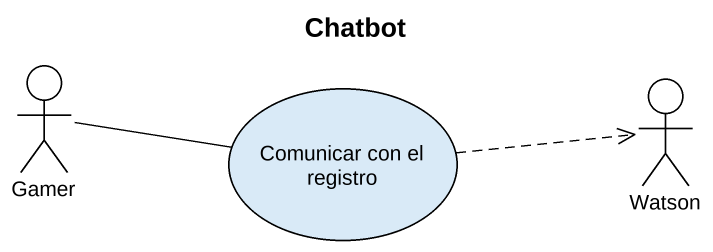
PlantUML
@startuml
title Chatbot
actor Gamer
usecase "Comunicar con el registro" as Comunicar_con_el_registro
actor Watson
Gamer -right- Comunicar_con_el_registro
Comunicar_con_el_registro .right.> Watson
@enduml
